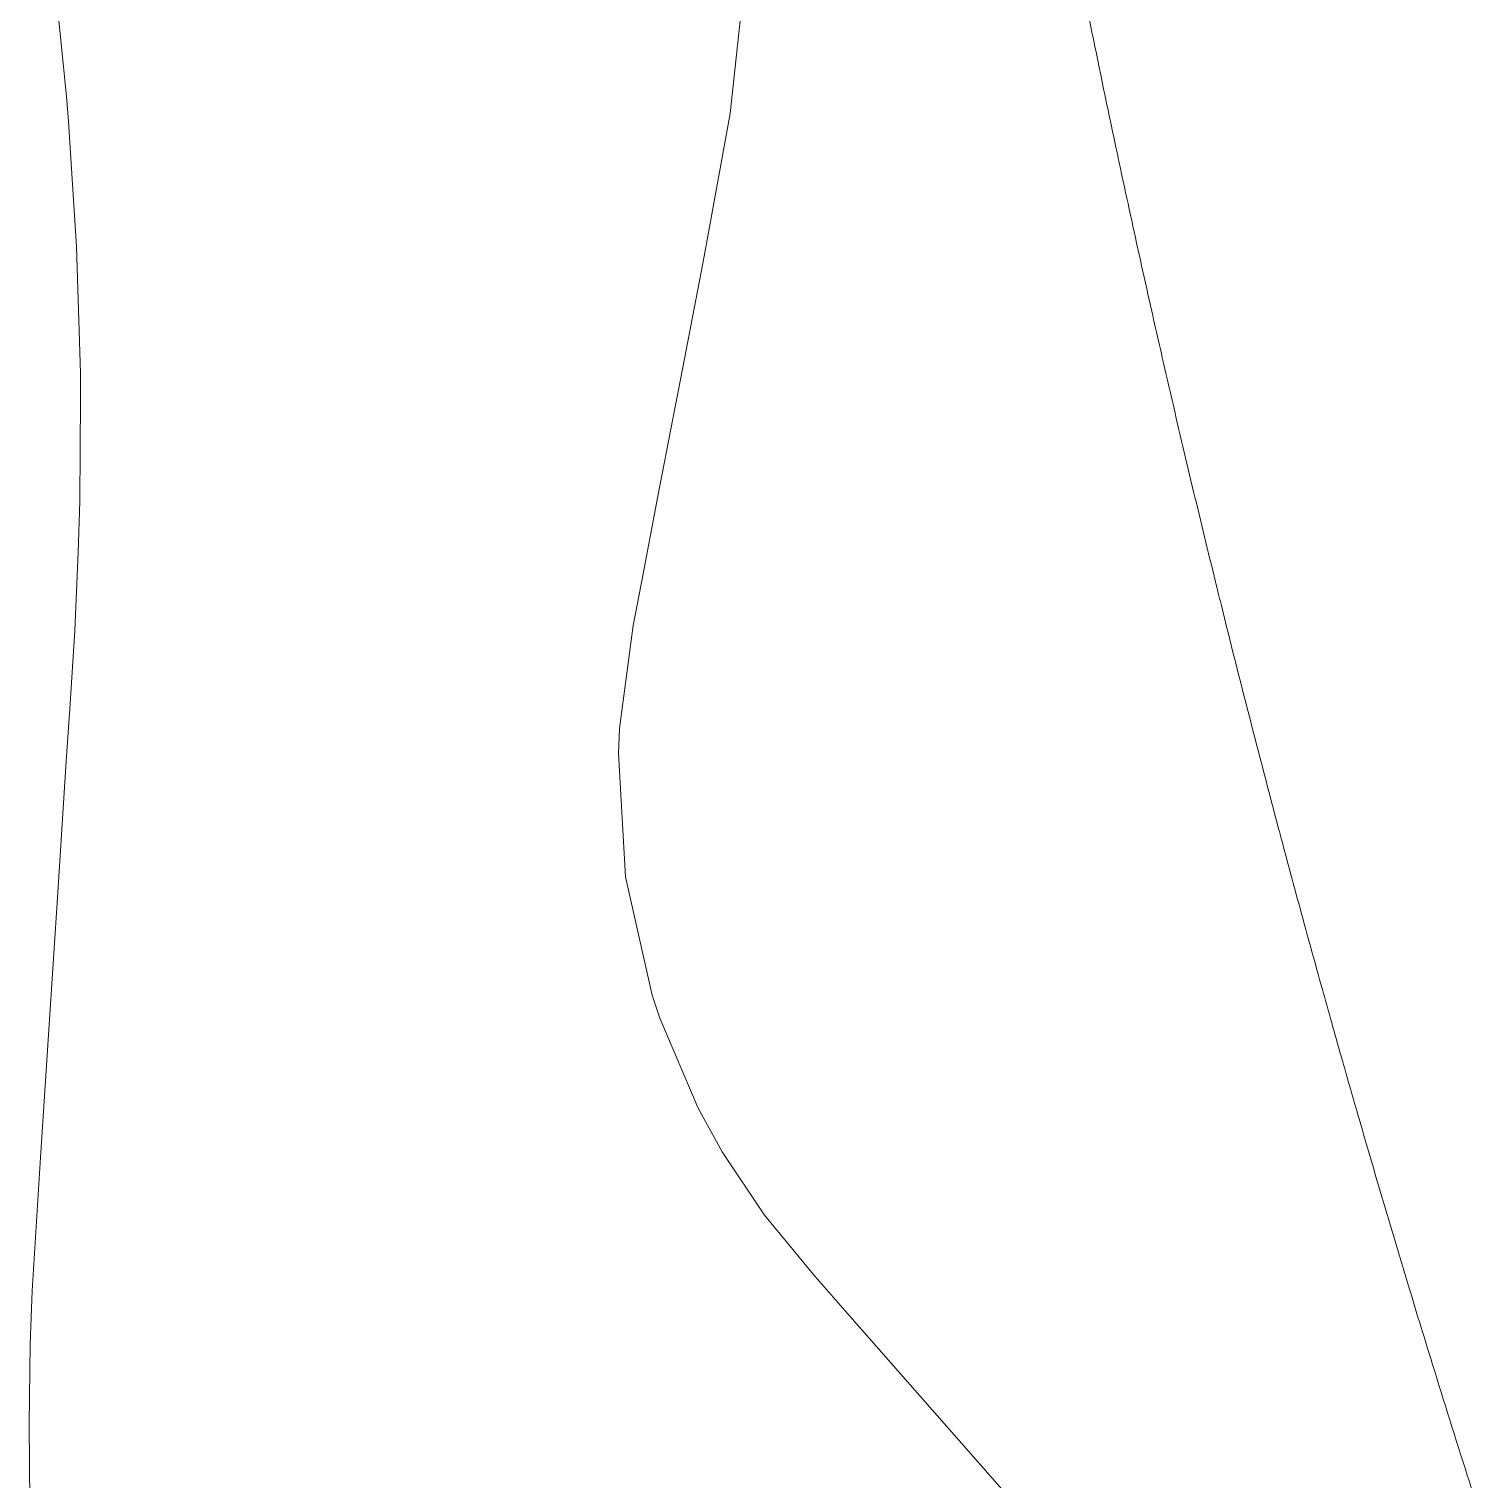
# Model space of a CAD drawing. Header units: metres. Extents: x 305482 to 305978, y 6275861 to 6276842.
# Drawn here: x 305771.94 to 305781.74, y 6276760.74 to 6276770.55 of the extents above; entities that cross this region are included whole.
import ezdxf

# ---------------------------------------------------------------- set-up
doc = ezdxf.new("R2010")
doc.units = ezdxf.units.M
doc.header["$LTSCALE"] = 0.7
doc.layers.add('_User Miscellaneous10', color=8, linetype='Continuous')

msp = doc.modelspace()

# ---------------------------------------------------------------- linework, layer by layer
at = {"layer": '_User Miscellaneous10', "linetype": 'Continuous', "lineweight": 0, "flags": 128}
msp.add_lwpolyline([(305781.709579895, 6276760.634021584, -0.002083336348994985), (305781.4740299937, 6276761.381098424, -0.002083336345243081), (305781.2447138396, 6276762.130112216, -0.0004166666923325901), (305781.1996000673, 6276762.280142834, -0.001666668210185829), (305781.0216473569, 6276762.881010948, -0.0008333335249484465), (305780.9341741566, 6276763.181886546, -0.001250000652495553), (305780.8048460368, 6276763.633742472, -0.00125000064898147), (305780.6777788037, 6276764.086239386, -0.0008333335280972632), (305780.5943249344, 6276764.388254517, -0.001666668210691204), (305780.4304396483, 6276764.993110921, -0.0004166666872002502), (305780.3900986693, 6276765.144494684, -0.00208333634948837), (305780.1921814238, 6276765.902410462, -0.002083336346834482), (305780.0005869422, 6276766.661949213, -0.0004166666912507886), (305779.9630279562, 6276766.81404708, -0.001666668208655049), (305779.8153285295, 6276767.423058193, -0.0008333335276218654), (305779.7430021604, 6276767.727929614, -0.001250000651433068), (305779.6364190506, 6276768.18568455, -0.001250000652537742), (305779.5321260386, 6276768.643966677, -0.0008333335245352212), (305779.4638709301, 6276768.94977532, -0.001666668210012856), (305779.3304206785, 6276769.562066662, -0.0004166666919926397), (305779.2976961501, 6276769.715277446, -0.002083336344551853), (305779.1379062506, 6276770.482137763, -0.002083336347422902), (305778.9845123281, 6276771.250303022, -0.0004166666916795568)], format="xyb", dxfattribs=at)
for points in [[(305778.6664427639, 6276760.508723467), (305778.0810630046, 6276761.1759361), (305777.9634562353, 6276761.309983649), (305777.4912244289, 6276761.848230868), (305777.2540106242, 6276762.118605859), (305776.9138859506, 6276762.530606573), (305776.6275138236, 6276762.959786879), (305776.4652110002, 6276763.254687332), (305776.2055064554, 6276763.863472575), (305776.1537484296, 6276764.01936569), (305775.973139992, 6276764.819434936), (305775.9261212326, 6276765.652199116), (305775.9336512145, 6276765.822596251), (305776.0250733553, 6276766.517199281), (305776.0925993532, 6276766.86834782), (305776.1935114593, 6276767.393110722), (305776.2939784381, 6276767.915558875), (305776.3607130512, 6276768.262592057), (305776.4936086183, 6276768.953675279), (305776.5267146687, 6276769.125833287), (305776.6821015716, 6276769.981091848), (305776.770847261, 6276770.817842603)], [(305771.9475396698, 6276760.585448965), (305771.9413124894, 6276761.120819739), (305771.949492056, 6276761.658743768), (305771.9630548656, 6276762.018708732), (305772.0067402928, 6276762.740830619), (305772.0184987994, 6276762.921087928), (305772.0770952561, 6276763.81936865), (305772.1353728328, 6276764.712760956), (305772.1469910211, 6276764.890867195), (305772.1933421546, 6276765.60142773), (305772.2164459144, 6276765.955607198), (305772.2501682672, 6276766.485334221), (305772.2746242238, 6276767.011421902), (305772.2847161913, 6276767.359977065), (305772.2903412811, 6276768.052229723), (305772.2887643031, 6276768.22433499), (305772.2633417415, 6276769.079553715), (305772.209214224, 6276769.926684422), (305772.1949945466, 6276770.095226877), (305772.1269096989, 6276770.766700714)]]:
    msp.add_lwpolyline(points, dxfattribs=at)

doc.saveas('drawing.dxf')
